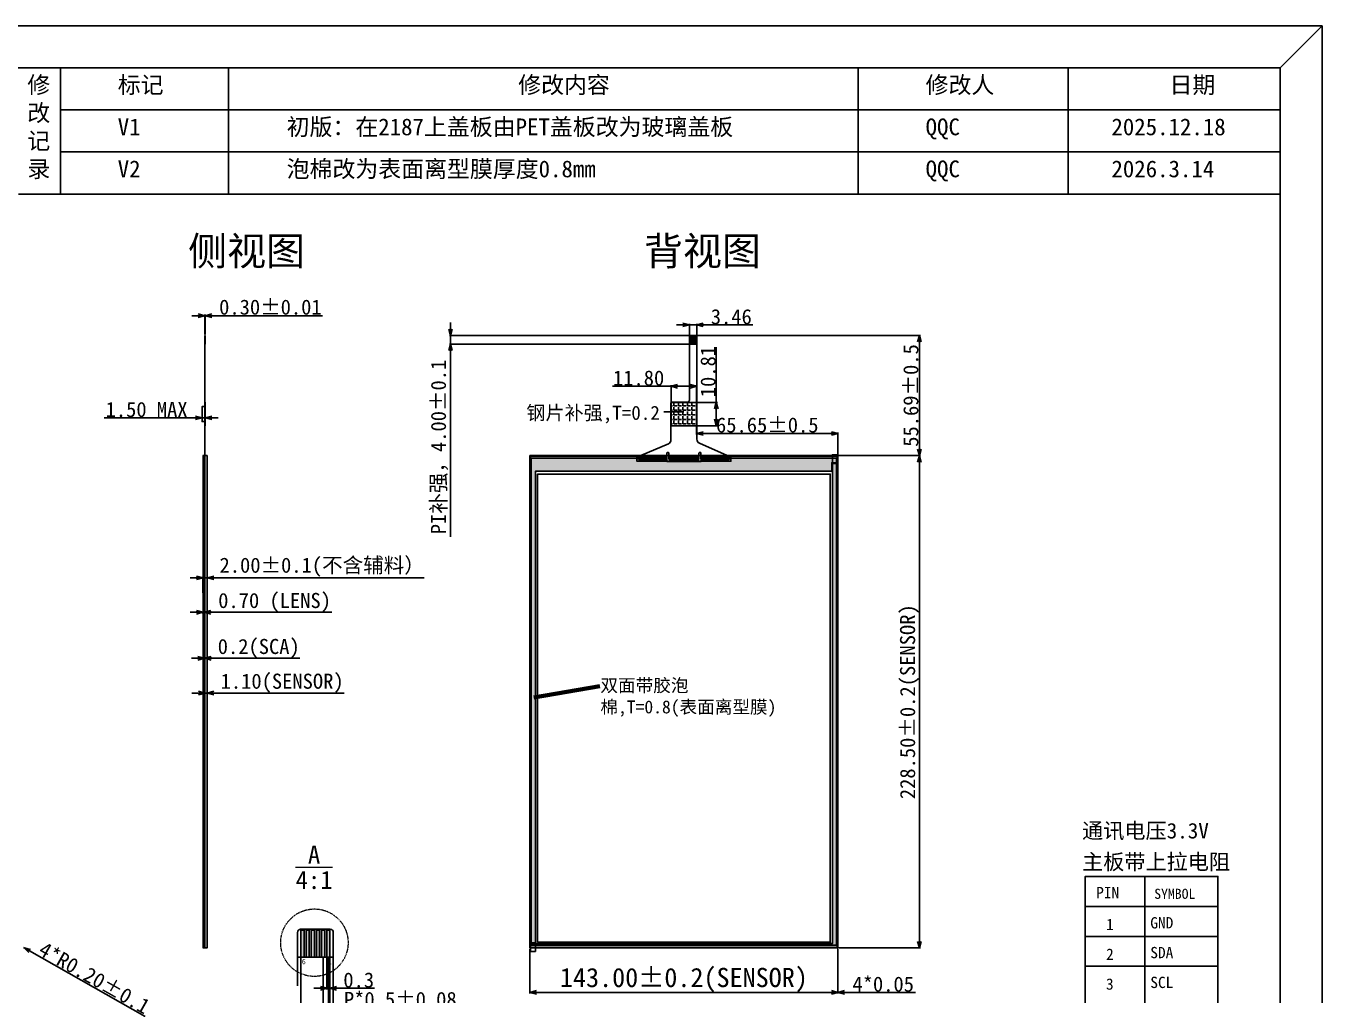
# Model space of a CAD drawing. Header units: millimetres. Extents: x 8997 to 11970, y 808 to 1592.
# Drawn here: x 10277 to 10879, y 1041 to 1491 of the extents above; entities that cross this region are included whole.
import ezdxf

# ---------------------------------------------------------------- set-up
doc = ezdxf.new("R2010")
doc.units = ezdxf.units.MM
doc.linetypes.add('CENTER', pattern=[0.6, 0.375, -0.075, 0.075, -0.075])
for name, color, linetype in [('D', 4, 'Continuous'), ('dim', 4, 'Continuous'), ('FPC', 40, 'Continuous'), ('lens', 6, 'Continuous'), ('OCA', 4, 'Continuous'), ('盖板', 6, 'Continuous'), ('背胶', 2, 'Continuous')]:
    doc.layers.add(name, color=color, linetype=linetype)
doc.layers.add('SENSOR', color=9, linetype='Continuous', plot=False)
doc.layers.add('中心线', color=1, linetype='CENTER', lineweight=9)
doc.layers.add('标注线', color=5, linetype='Continuous', lineweight=9)
doc.styles.get("Standard").update_dxf_attribs({"font": 'simhei.ttf'})
doc.styles.add('TyCAD1', font='')
doc.styles.get('TyCAD1').set_extended_font_data('SimSun')
doc.dimstyles.get("Standard").update_dxf_attribs({"dimtxt": 3, "dimasz": 3, "dimexe": 2.5, "dimexo": 0, "dimtad": 1, "dimdsep": 46, "dimtxsty": 'Standard', "dimblk": '_FILLED', "dimblk1": '_FILLED', "dimblk2": '_FILLED', "dimcen": 0.09, "dimadec": 0, "dimazin": 0, "dimtp": 0.01, "dimtm": 0.01, "dimtfac": 1, "dimtofl": 0, "dimtmove": 0, "dimatfit": 3, "dimldrblk": '_FILLED', "dimfxl": 0, "dimtolj": 1, "dimarcsym": 0})
doc.dimstyles.new('STANDARD$0', dxfattribs={"dimtxt": 5.5, "dimasz": 3, "dimexe": 0.5, "dimexo": 0.5, "dimgap": 0.25, "dimtad": 1, "dimzin": 1, "dimdsep": 46, "dimlunit": 6, "dimtxsty": 'Standard', "dimblk": 'OPEN30', "dimcen": 0.5, "dimadec": 0, "dimazin": 0, "dimtm": 0.3, "dimtfac": 1, "dimtmove": 0, "dimatfit": 3, "dimfxl": 0, "dimtolj": 1, "dimtzin": 0, "dimarcsym": 0})

# ---------------------------------------------------------------- blocks, each defined once
blk = doc.blocks.new('_Open30')
at = {"color": 0, "linetype": 'ByBlock', "lineweight": -2}
for p, q in [((-1, 0.27), (0, 0)), ((0, 0), (-1, -0.27)), ((0, 0), (-1, 0))]:
    blk.add_line(p, q, dxfattribs=at)
blk = doc.blocks.new('*D3')
at = {"layer": 'D', "color": 0, "lineweight": -2}
for p, q in [((10417.83, 1058.39), (10417.83, 1026.75)), ((10420.13, 1058.39), (10420.13, 1026.75)), ((10414.83, 1027.25), (10411.83, 1027.25)), ((10417.83, 1027.25), (10420.13, 1027.25)), ((10423.13, 1027.25), (10486.48, 1027.25))]:
    blk.add_line(p, q, dxfattribs=at)
at = {"layer": 'Defpoints', "color": 0, "lineweight": -2, "ltscale": 8.780934}
for p in [(10417.83, 1058.89), (10420.13, 1058.89), (10420.13, 1027.25)]:
    blk.add_point(p, dxfattribs=at)
at = {"layer": 'D', "color": 0, "lineweight": -2, "ltscale": 8.780934, "xscale": 3, "yscale": 3, "zscale": 3}
blk.add_blockref('_Open30', (10417.83, 1027.25), dxfattribs=at)
at = {"layer": 'D', "color": 0, "lineweight": -2, "ltscale": 8.780934, "xscale": 3, "yscale": 3, "zscale": 3, "rotation": 180}
blk.add_blockref('_Open30', (10420.13, 1027.25), dxfattribs=at)
at = {"layer": 'D', "color": 0, "ltscale": 8.780934, "insert": (10456.31, 1031.18), "char_height": 7, "attachment_point": 5}
blk.add_mtext('\\A1;W*0.48%%P0.08', dxfattribs=at)
blk = doc.blocks.new('*D4')
at = {"layer": 'D', "color": 0, "lineweight": -2}
for p, q in [((10415.43, 1058.39), (10415.43, 1034.81)), ((10417.83, 1058.39), (10417.83, 1034.81)), ((10412.43, 1035.31), (10409.43, 1035.31)), ((10417.83, 1035.31), (10415.43, 1035.31)), ((10420.83, 1035.31), (10478.67, 1035.31))]:
    blk.add_line(p, q, dxfattribs=at)
at = {"layer": 'Defpoints', "color": 0, "lineweight": -2, "ltscale": 8.780934}
for p in [(10415.43, 1058.89), (10417.83, 1058.89), (10415.43, 1035.31)]:
    blk.add_point(p, dxfattribs=at)
at = {"layer": 'D', "color": 0, "lineweight": -2, "ltscale": 8.780934, "xscale": 3, "yscale": 3, "zscale": 3}
blk.add_blockref('_Open30', (10415.43, 1035.31), dxfattribs=at)
at = {"layer": 'D', "color": 0, "lineweight": -2, "ltscale": 8.780934, "xscale": 3, "yscale": 3, "zscale": 3, "rotation": 180}
blk.add_blockref('_Open30', (10417.83, 1035.31), dxfattribs=at)
at = {"layer": 'D', "color": 0, "ltscale": 8.780934, "insert": (10451.25, 1039.23), "char_height": 7, "attachment_point": 5}
blk.add_mtext('\\A1;P*0.5%%P0.08', dxfattribs=at)
blk = doc.blocks.new('*D5')
at = {"layer": 'D', "color": 0, "lineweight": -2}
for p, q in [((10405.11, 1058.39), (10405.11, 1018.86)), ((10418.55, 1058.39), (10418.55, 1018.86)), ((10408.11, 1019.36), (10415.55, 1019.36)), ((10418.55, 1019.36), (10459.96, 1019.36))]:
    blk.add_line(p, q, dxfattribs=at)
at = {"layer": 'Defpoints', "color": 0, "lineweight": -2, "ltscale": 8.780934}
for p in [(10405.11, 1058.89), (10418.55, 1058.89), (10418.55, 1019.36)]:
    blk.add_point(p, dxfattribs=at)
at = {"layer": 'D', "color": 0, "lineweight": -2, "ltscale": 8.780934, "xscale": 3, "yscale": 3, "zscale": 3, "rotation": 180}
blk.add_blockref('_Open30', (10405.11, 1019.36), dxfattribs=at)
at = {"layer": 'D', "color": 0, "lineweight": -2, "ltscale": 8.780934, "xscale": 3, "yscale": 3, "zscale": 3}
blk.add_blockref('_Open30', (10418.55, 1019.36), dxfattribs=at)
at = {"layer": 'D', "color": 0, "ltscale": 8.780934, "insert": (10440.75, 1023.29), "char_height": 7, "attachment_point": 5}
blk.add_mtext('\\A1;2.8%%P0.1', dxfattribs=at)
blk = doc.blocks.new('*D6')
at = {"layer": 'D', "color": 0, "lineweight": -2}
for p, q in [((10417.11, 1058.39), (10417.11, 1043.95)), ((10418.55, 1058.39), (10418.55, 1043.95)), ((10414.11, 1044.45), (10411.11, 1044.45)), ((10417.11, 1044.45), (10418.55, 1044.45)), ((10421.55, 1044.45), (10439.32, 1044.45))]:
    blk.add_line(p, q, dxfattribs=at)
at = {"layer": 'Defpoints', "color": 0, "lineweight": -2, "ltscale": 8.780934}
for p in [(10417.11, 1058.89), (10418.55, 1058.89), (10418.55, 1044.45)]:
    blk.add_point(p, dxfattribs=at)
at = {"layer": 'D', "color": 0, "lineweight": -2, "ltscale": 8.780934, "xscale": 3, "yscale": 3, "zscale": 3}
blk.add_blockref('_Open30', (10417.11, 1044.45), dxfattribs=at)
at = {"layer": 'D', "color": 0, "lineweight": -2, "ltscale": 8.780934, "xscale": 3, "yscale": 3, "zscale": 3, "rotation": 180}
blk.add_blockref('_Open30', (10418.55, 1044.45), dxfattribs=at)
at = {"layer": 'D', "color": 0, "ltscale": 8.780934, "insert": (10431.93, 1048.24), "char_height": 7, "attachment_point": 5}
blk.add_mtext('\\A1;0.3', dxfattribs=at)
blk = doc.blocks.new('*D11')
at = {"layer": 'D', "color": 0, "lineweight": -2}
for p, q in [((10511.48, 1062.73), (10511.48, 1042.04)), ((10654.48, 1062.73), (10654.48, 1042.04)), ((10514.48, 1042.54), (10651.48, 1042.54))]:
    blk.add_line(p, q, dxfattribs=at)
at = {"layer": 'Defpoints', "color": 0, "lineweight": -2, "ltscale": 8.780934}
for p in [(10511.48, 1063.23), (10654.48, 1063.23), (10654.48, 1042.54)]:
    blk.add_point(p, dxfattribs=at)
at = {"layer": 'D', "color": 0, "lineweight": -2, "ltscale": 8.780934, "xscale": 3, "yscale": 3, "zscale": 3, "rotation": 180}
blk.add_blockref('_Open30', (10511.48, 1042.54), dxfattribs=at)
at = {"layer": 'D', "color": 0, "lineweight": -2, "ltscale": 8.780934, "xscale": 3, "yscale": 3, "zscale": 3}
blk.add_blockref('_Open30', (10654.48, 1042.54), dxfattribs=at)
at = {"layer": 'D', "color": 0, "ltscale": 8.780934, "insert": (10582.98, 1048.27), "char_height": 7, "attachment_point": 5}
blk.add_mtext('\\A1;\\H1.272727x;143.00%%P0.2(SENSOR)', dxfattribs=at)
blk = doc.blocks.new('*D12')
at = {"layer": 'D', "color": 0, "lineweight": -2}
for p, q in [((10654.98, 1291.73), (10692.86, 1291.73)), ((10692.36, 1066.23), (10692.36, 1288.73)), ((10654.98, 1063.23), (10692.86, 1063.23))]:
    blk.add_line(p, q, dxfattribs=at)
at = {"layer": 'Defpoints', "color": 0, "lineweight": -2, "ltscale": 8.780934}
for p in [(10654.48, 1291.73), (10692.36, 1291.73), (10654.48, 1063.23)]:
    blk.add_point(p, dxfattribs=at)
at = {"layer": 'D', "color": 0, "lineweight": -2, "ltscale": 8.780934, "xscale": 3, "yscale": 3, "zscale": 3}
for p, rotation in [((10692.36, 1291.73), 90), ((10692.36, 1063.23), 270)]:
    blk.add_blockref('_Open30', p, dxfattribs=dict(at, rotation=rotation))
at = {"layer": 'D', "color": 0, "ltscale": 8.780934, "insert": (10687.8, 1177.48), "char_height": 7, "attachment_point": 5, "rotation": 90}
blk.add_mtext('\\A1;228.50%%P0.2(SENSOR)', dxfattribs=at)
blk = doc.blocks.new('*D13')
at = {"layer": 'D', "color": 0, "lineweight": -2}
for p, q in [((10654.48, 1062.73), (10654.48, 1042.04)), ((10654.53, 1062.68), (10654.53, 1042.04)), ((10651.48, 1042.54), (10648.48, 1042.54)), ((10654.48, 1042.54), (10654.53, 1042.54)), ((10657.53, 1042.54), (10690.57, 1042.54))]:
    blk.add_line(p, q, dxfattribs=at)
at = {"layer": 'Defpoints', "color": 0, "lineweight": -2, "ltscale": 8.780934}
for p in [(10654.48, 1063.23), (10654.53, 1063.18), (10654.53, 1042.54)]:
    blk.add_point(p, dxfattribs=at)
at = {"layer": 'D', "color": 0, "lineweight": -2, "ltscale": 8.780934, "xscale": 3, "yscale": 3, "zscale": 3}
blk.add_blockref('_Open30', (10654.48, 1042.54), dxfattribs=at)
at = {"layer": 'D', "color": 0, "lineweight": -2, "ltscale": 8.780934, "xscale": 3, "yscale": 3, "zscale": 3, "rotation": 180}
blk.add_blockref('_Open30', (10654.53, 1042.54), dxfattribs=at)
at = {"layer": 'D', "color": 0, "ltscale": 8.780934, "insert": (10675.55, 1046.33), "char_height": 7, "attachment_point": 5}
blk.add_mtext('\\A1;4*0.05', dxfattribs=at)
blk = doc.blocks.new('*D14')
at = {"layer": 'D', "color": 0, "lineweight": -2}
for p, q in [((10356.58, 1218.97), (10353.58, 1218.97)), ((10359.58, 1219.11), (10359.58, 1218.47)), ((10359.58, 1218.97), (10360.28, 1218.97)), ((10360.28, 1219.2), (10360.28, 1218.47)), ((10363.28, 1218.97), (10419.44, 1218.97))]:
    blk.add_line(p, q, dxfattribs=at)
at = {"layer": 'Defpoints', "color": 0, "lineweight": -2, "ltscale": 8.780934}
for p in [(10359.58, 1219.61), (10360.28, 1219.7), (10360.28, 1218.97)]:
    blk.add_point(p, dxfattribs=at)
at = {"layer": 'D', "color": 0, "lineweight": -2, "ltscale": 8.780934, "xscale": 3, "yscale": 3, "zscale": 3}
blk.add_blockref('_Open30', (10359.58, 1218.97), dxfattribs=at)
at = {"layer": 'D', "color": 0, "lineweight": -2, "ltscale": 8.780934, "xscale": 3, "yscale": 3, "zscale": 3, "rotation": 180}
blk.add_blockref('_Open30', (10360.28, 1218.97), dxfattribs=at)
at = {"layer": 'D', "color": 0, "ltscale": 8.780934, "insert": (10392.86, 1223.53), "char_height": 7, "attachment_point": 5}
blk.add_mtext('\\A1;0.70 (LENS)', dxfattribs=at)
blk = doc.blocks.new('*D15')
at = {"layer": 'D', "color": 0, "lineweight": -2}
for p, q in [((10360.28, 1198.12), (10360.28, 1198.12)), ((10357.28, 1197.62), (10354.28, 1197.62)), ((10360.28, 1197.62), (10360.47, 1197.62)), ((10360.47, 1197.14), (10360.47, 1197.12)), ((10363.47, 1197.62), (10404.53, 1197.62))]:
    blk.add_line(p, q, dxfattribs=at)
at = {"layer": 'Defpoints', "color": 0, "lineweight": -2, "ltscale": 8.780934}
for p in [(10360.28, 1197.62), (10360.47, 1197.64), (10360.47, 1197.62)]:
    blk.add_point(p, dxfattribs=at)
at = {"layer": 'D', "color": 0, "lineweight": -2, "ltscale": 8.780934, "xscale": 3, "yscale": 3, "zscale": 3}
blk.add_blockref('_Open30', (10360.28, 1197.62), dxfattribs=at)
at = {"layer": 'D', "color": 0, "lineweight": -2, "ltscale": 8.780934, "xscale": 3, "yscale": 3, "zscale": 3, "rotation": 180}
blk.add_blockref('_Open30', (10360.47, 1197.62), dxfattribs=at)
at = {"layer": 'D', "color": 0, "ltscale": 8.780934, "insert": (10385.5, 1202.18), "char_height": 7, "attachment_point": 5}
blk.add_mtext('\\A1;0.2(SCA)', dxfattribs=at)
blk = doc.blocks.new('*D16')
at = {"layer": 'D', "color": 0, "lineweight": -2}
for p, q in [((10357.47, 1181.5), (10354.47, 1181.5)), ((10360.47, 1181.5), (10361.57, 1181.5)), ((10360.47, 1181.04), (10360.47, 1181)), ((10361.57, 1181.04), (10361.57, 1181)), ((10364.57, 1181.5), (10425.17, 1181.5))]:
    blk.add_line(p, q, dxfattribs=at)
at = {"layer": 'Defpoints', "color": 0, "lineweight": -2, "ltscale": 8.780934}
for p in [(10360.47, 1181.54), (10361.57, 1181.54), (10361.57, 1181.5)]:
    blk.add_point(p, dxfattribs=at)
at = {"layer": 'D', "color": 0, "lineweight": -2, "ltscale": 8.780934, "xscale": 3, "yscale": 3, "zscale": 3}
blk.add_blockref('_Open30', (10360.47, 1181.5), dxfattribs=at)
at = {"layer": 'D', "color": 0, "lineweight": -2, "ltscale": 8.780934, "xscale": 3, "yscale": 3, "zscale": 3, "rotation": 180}
blk.add_blockref('_Open30', (10361.57, 1181.5), dxfattribs=at)
at = {"layer": 'D', "color": 0, "ltscale": 8.780934, "insert": (10396.37, 1186.06), "char_height": 7, "attachment_point": 5}
blk.add_mtext('\\A1;1.10(SENSOR)', dxfattribs=at)
blk = doc.blocks.new('*D17')
at = {"layer": 'D', "color": 0, "lineweight": -2}
for p, q in [((10356.58, 1235.01), (10353.58, 1235.01)), ((10359.58, 1228.09), (10359.58, 1235.51)), ((10359.58, 1235.01), (10361.57, 1235.01)), ((10361.57, 1235.45), (10361.57, 1235.51)), ((10364.57, 1235.01), (10462.38, 1235.01))]:
    blk.add_line(p, q, dxfattribs=at)
at = {"layer": 'Defpoints', "color": 0, "lineweight": -2, "ltscale": 8.780934}
for p in [(10361.57, 1235.01), (10361.57, 1234.95), (10359.58, 1227.59)]:
    blk.add_point(p, dxfattribs=at)
at = {"layer": 'D', "color": 0, "lineweight": -2, "ltscale": 8.780934, "xscale": 3, "yscale": 3, "zscale": 3}
blk.add_blockref('_Open30', (10359.58, 1235.01), dxfattribs=at)
at = {"layer": 'D', "color": 0, "lineweight": -2, "ltscale": 8.780934, "xscale": 3, "yscale": 3, "zscale": 3, "rotation": 180}
blk.add_blockref('_Open30', (10361.57, 1235.01), dxfattribs=at)
at = {"layer": 'D', "color": 0, "ltscale": 8.780934, "insert": (10414.97, 1239.92), "char_height": 7, "attachment_point": 5}
blk.add_mtext('\\A1;2.00%%P0.1(不含辅料）', dxfattribs=at)
blk = doc.blocks.new('_FILLED')
at = {"color": 0, "linetype": 'ByBlock'}
blk.add_solid([(0, 0), (-1, 0.17), (-1, -0.17)], dxfattribs=at)
blk = doc.blocks.new('*D18')
at = {"layer": 'D', "color": 0, "lineweight": -2}
for p, q in [((10474.57, 1350.47), (10474.57, 1353.47)), ((10588.18, 1347.47), (10474.07, 1347.47)), ((10588.18, 1343.47), (10474.07, 1343.47)), ((10474.57, 1347.47), (10474.57, 1343.47)), ((10474.57, 1340.47), (10474.57, 1253.95))]:
    blk.add_line(p, q, dxfattribs=at)
at = {"layer": 'Defpoints', "color": 0, "lineweight": -2, "ltscale": 8.780934}
for p in [(10474.57, 1343.47), (10588.68, 1347.47), (10588.68, 1343.47)]:
    blk.add_point(p, dxfattribs=at)
at = {"layer": 'D', "color": 0, "lineweight": -2, "ltscale": 8.780934, "xscale": 3, "yscale": 3, "zscale": 3}
for p, rotation in [((10474.57, 1347.47), 270), ((10474.57, 1343.47), 90)]:
    blk.add_blockref('_Open30', p, dxfattribs=dict(at, rotation=rotation))
at = {"layer": 'D', "color": 0, "ltscale": 8.780934, "insert": (10469.47, 1295.71), "char_height": 7, "attachment_point": 5, "rotation": 90}
blk.add_mtext('\\A1;PI补强，4.00%%P0.1', dxfattribs=at)
blk = doc.blocks.new('*D19')
at = {"layer": 'D', "color": 0, "lineweight": -2}
for p, q in [((10589.18, 1347.47), (10692.86, 1347.47)), ((10692.36, 1344.47), (10692.36, 1294.78)), ((10608.29, 1291.78), (10692.86, 1291.78))]:
    blk.add_line(p, q, dxfattribs=at)
at = {"layer": 'Defpoints', "color": 0, "lineweight": -2, "ltscale": 8.780934}
for p in [(10588.68, 1347.47), (10607.79, 1291.78), (10692.36, 1291.78)]:
    blk.add_point(p, dxfattribs=at)
at = {"layer": 'D', "color": 0, "lineweight": -2, "ltscale": 8.780934, "xscale": 3, "yscale": 3, "zscale": 3}
for p, rotation in [((10692.36, 1347.47), 90), ((10692.36, 1291.78), 270)]:
    blk.add_blockref('_Open30', p, dxfattribs=dict(at, rotation=rotation))
at = {"layer": 'D', "color": 0, "ltscale": 8.780934, "insert": (10688.43, 1319.63), "char_height": 7, "attachment_point": 5, "rotation": 90}
blk.add_mtext('\\A1;55.69%%P0.5', dxfattribs=at)
blk = doc.blocks.new('*D20')
at = {"layer": 'D', "color": 0, "lineweight": -2}
for p, q in [((10588.88, 1310.47), (10588.88, 1301.46)), ((10591.88, 1301.96), (10651.53, 1301.96)), ((10654.53, 1290.64), (10654.53, 1302.46))]:
    blk.add_line(p, q, dxfattribs=at)
at = {"layer": 'Defpoints', "color": 0, "lineweight": -2, "ltscale": 8.780934}
for p in [(10588.88, 1310.97), (10654.53, 1301.96), (10654.53, 1290.14)]:
    blk.add_point(p, dxfattribs=at)
at = {"layer": 'D', "color": 0, "lineweight": -2, "ltscale": 8.780934, "xscale": 3, "yscale": 3, "zscale": 3, "rotation": 180}
blk.add_blockref('_Open30', (10588.88, 1301.96), dxfattribs=at)
at = {"layer": 'D', "color": 0, "lineweight": -2, "ltscale": 8.780934, "xscale": 3, "yscale": 3, "zscale": 3}
blk.add_blockref('_Open30', (10654.53, 1301.96), dxfattribs=at)
at = {"layer": 'D', "color": 0, "ltscale": 8.780934, "insert": (10621.71, 1305.88), "char_height": 7, "attachment_point": 5}
blk.add_mtext('\\A1;65.65\\fSimHei|b0|i0|c134|p49;±0.5', dxfattribs=at)
blk = doc.blocks.new('*D21')
at = {"layer": 'D', "color": 0, "lineweight": -2}
for p, q in [((10598.03, 1316.37), (10598.03, 1342.09)), ((10587.65, 1316.37), (10598.53, 1316.37)), ((10598.03, 1313.37), (10598.03, 1308.56)), ((10587.65, 1305.56), (10598.53, 1305.56))]:
    blk.add_line(p, q, dxfattribs=at)
at = {"layer": 'Defpoints', "color": 0, "lineweight": -2, "ltscale": 8.780934}
for p in [(10587.15, 1316.37), (10587.15, 1305.56), (10598.03, 1305.56)]:
    blk.add_point(p, dxfattribs=at)
at = {"layer": 'D', "color": 0, "lineweight": -2, "ltscale": 8.780934, "xscale": 3, "yscale": 3, "zscale": 3}
for p, rotation in [((10598.03, 1316.37), 90), ((10598.03, 1305.56), 270)]:
    blk.add_blockref('_Open30', p, dxfattribs=dict(at, rotation=rotation))
at = {"layer": 'D', "color": 0, "ltscale": 8.780934, "insert": (10594.24, 1330.73), "char_height": 7, "attachment_point": 5, "rotation": 90}
blk.add_mtext('\\A1;10.81', dxfattribs=at)
blk = doc.blocks.new('*D22')
at = {"layer": 'D', "color": 0, "lineweight": -2}
for p, q in [((10577.08, 1323.89), (10549.79, 1323.89)), ((10577.08, 1313.25), (10577.08, 1324.39)), ((10580.08, 1323.89), (10585.88, 1323.89)), ((10588.88, 1313.25), (10588.88, 1324.39))]:
    blk.add_line(p, q, dxfattribs=at)
at = {"layer": 'Defpoints', "color": 0, "lineweight": -2, "ltscale": 8.780934}
for p in [(10588.88, 1323.89), (10577.08, 1312.75), (10588.88, 1312.75)]:
    blk.add_point(p, dxfattribs=at)
at = {"layer": 'D', "color": 0, "lineweight": -2, "ltscale": 8.780934, "xscale": 3, "yscale": 3, "zscale": 3, "rotation": 180}
blk.add_blockref('_Open30', (10577.08, 1323.89), dxfattribs=at)
at = {"layer": 'D', "color": 0, "lineweight": -2, "ltscale": 8.780934, "xscale": 3, "yscale": 3, "zscale": 3}
blk.add_blockref('_Open30', (10588.88, 1323.89), dxfattribs=at)
at = {"layer": 'D', "color": 0, "ltscale": 8.780934, "insert": (10561.94, 1327.68), "char_height": 7, "attachment_point": 5}
blk.add_mtext('\\A1;11.80', dxfattribs=at)
blk = doc.blocks.new('*D23')
at = {"layer": 'D', "color": 0, "lineweight": -2}
for p, q in [((10582.52, 1352.4), (10579.52, 1352.4)), ((10585.52, 1347.67), (10585.52, 1352.9)), ((10585.52, 1352.4), (10588.98, 1352.4)), ((10588.98, 1347.67), (10588.98, 1352.9)), ((10591.98, 1352.4), (10614.99, 1352.4))]:
    blk.add_line(p, q, dxfattribs=at)
at = {"layer": 'Defpoints', "color": 0, "lineweight": -2, "ltscale": 8.780934}
for p in [(10588.98, 1352.4), (10585.52, 1347.17), (10588.98, 1347.17)]:
    blk.add_point(p, dxfattribs=at)
at = {"layer": 'D', "color": 0, "lineweight": -2, "ltscale": 8.780934, "xscale": 3, "yscale": 3, "zscale": 3}
blk.add_blockref('_Open30', (10585.52, 1352.4), dxfattribs=at)
at = {"layer": 'D', "color": 0, "lineweight": -2, "ltscale": 8.780934, "xscale": 3, "yscale": 3, "zscale": 3, "rotation": 180}
blk.add_blockref('_Open30', (10588.98, 1352.4), dxfattribs=at)
at = {"layer": 'D', "color": 0, "ltscale": 8.780934, "insert": (10604.99, 1356.15), "char_height": 7, "attachment_point": 5}
blk.add_mtext('\\A1;3.46', dxfattribs=at)
blk = doc.blocks.new('*D24')
at = {"layer": 'D', "color": 0, "lineweight": -2}
for p, q in [((10357.39, 1356.67), (10354.39, 1356.67)), ((10360.39, 1347.97), (10360.39, 1357.17)), ((10360.39, 1356.67), (10360.69, 1356.67)), ((10360.69, 1347.97), (10360.69, 1357.17)), ((10363.69, 1356.67), (10415.16, 1356.67))]:
    blk.add_line(p, q, dxfattribs=at)
at = {"layer": 'Defpoints', "color": 0, "lineweight": -2, "ltscale": 8.780934}
for p in [(10360.69, 1356.67), (10360.39, 1347.47), (10360.69, 1347.47)]:
    blk.add_point(p, dxfattribs=at)
at = {"layer": 'D', "color": 0, "lineweight": -2, "ltscale": 8.780934, "xscale": 3, "yscale": 3, "zscale": 3}
blk.add_blockref('_Open30', (10360.39, 1356.67), dxfattribs=at)
at = {"layer": 'D', "color": 0, "lineweight": -2, "ltscale": 8.780934, "xscale": 3, "yscale": 3, "zscale": 3, "rotation": 180}
blk.add_blockref('_Open30', (10360.69, 1356.67), dxfattribs=at)
at = {"layer": 'D', "color": 0, "ltscale": 8.780934, "insert": (10390.92, 1360.6), "char_height": 7, "attachment_point": 5}
blk.add_mtext('\\A1;0.30%%P0.01', dxfattribs=at)
blk = doc.blocks.new('*D25')
at = {"layer": 'D', "color": 0, "lineweight": -2}
for p, q in [((10356.19, 1309.29), (10313.63, 1309.29)), ((10359.19, 1309.64), (10359.19, 1308.79)), ((10360.69, 1309.29), (10359.19, 1309.29)), ((10360.69, 1309.64), (10360.69, 1308.79)), ((10363.69, 1309.29), (10366.69, 1309.29))]:
    blk.add_line(p, q, dxfattribs=at)
at = {"layer": 'Defpoints', "color": 0, "lineweight": -2, "ltscale": 8.780934}
for p in [(10359.19, 1310.14), (10359.19, 1309.29), (10360.69, 1310.14)]:
    blk.add_point(p, dxfattribs=at)
at = {"layer": 'D', "color": 0, "lineweight": -2, "ltscale": 8.780934, "xscale": 3, "yscale": 3, "zscale": 3}
blk.add_blockref('_Open30', (10359.19, 1309.29), dxfattribs=at)
at = {"layer": 'D', "color": 0, "lineweight": -2, "ltscale": 8.780934, "xscale": 3, "yscale": 3, "zscale": 3, "rotation": 180}
blk.add_blockref('_Open30', (10360.69, 1309.29), dxfattribs=at)
at = {"layer": 'D', "color": 0, "ltscale": 8.780934, "insert": (10333.41, 1313.08), "char_height": 7, "attachment_point": 5}
blk.add_mtext('\\A1;1.50 MAX', dxfattribs=at)
blk = doc.blocks.new('*D27')
at = {"layer": 'D', "color": 0, "lineweight": -2}
for p, q in [((10276.29, 1063.38), (10276.47, 1063.28)), ((10332.8, 1031.37), (10279.08, 1061.8))]:
    blk.add_line(p, q, dxfattribs=at)
at = {"layer": 'Defpoints', "color": 0, "lineweight": -2, "ltscale": 8.780934}
for p in [(10276.29, 1063.38), (10276.47, 1063.28)]:
    blk.add_point(p, dxfattribs=at)
at = {"layer": 'D', "color": 0, "lineweight": -2, "ltscale": 8.780934, "xscale": 3, "yscale": 3, "zscale": 3, "rotation": 150.4675043571605}
blk.add_blockref('_Open30', (10276.47, 1063.28), dxfattribs=at)
at = {"layer": 'D', "color": 0, "ltscale": 8.780934, "insert": (10309.18, 1049.27), "char_height": 7, "attachment_point": 5, "rotation": 330.4675}
blk.add_mtext('\\A1;4*R0.20\\fSimHei|b0|i0|c134|p49;±0.1', dxfattribs=at)

msp = doc.modelspace()

# ---------------------------------------------------------------- hatches: boundary and pattern name
at = {"layer": 'FPC'}
h = msp.add_hatch(dxfattribs=at)
h.set_pattern_fill('ANSI31', color=256, scale=0.1, style=0)
h.set_pattern_definition([(45, (2378.61754, -541.77984), (-0.224506403, 0.224506403), [])])
h.paths.add_polyline_path([(10588.983, 1347.17, 0.4142136), (10588.683, 1347.47), (10585.823, 1347.47, 0.4142136), (10585.523, 1347.17), (10585.523, 1343.47), (10588.983, 1343.47)])
h = msp.add_hatch(dxfattribs=at)
h.set_pattern_fill('ANGLE', color=256, scale=0.3, style=0)
h.set_pattern_definition([(0, (2378.6175, -541.7798), (0, 2.0955), [1.524, -0.5715]), (90, (2378.6175, -541.7798), (-2.0955, 1e-16), [1.524, -0.5715])])
h.paths.add_polyline_path([(10577.083, 1316.37), (10577.083, 1305.564), (10588.883, 1305.564), (10588.883, 1316.37)])
at = {"layer": '标注线'}
h = msp.add_hatch(color=0, dxfattribs=at)
h.dxf.hatch_style = 1
h.paths.add_polyline_path([(10406.546, 1058.889), (10405.106, 1058.889), (10405.106, 1071.369), (10406.546, 1071.369)])
h.paths.add_polyline_path([(10408.946, 1058.889), (10407.506, 1058.889), (10407.506, 1071.369), (10408.946, 1071.369)])
h.paths.add_polyline_path([(10411.346, 1058.889), (10409.906, 1058.889), (10409.906, 1071.369), (10411.346, 1071.369)])
h.paths.add_polyline_path([(10413.746, 1058.889), (10412.306, 1058.889), (10412.306, 1071.369), (10413.746, 1071.369)])
h.paths.add_polyline_path([(10416.146, 1058.889), (10414.706, 1058.889), (10414.706, 1071.369), (10416.146, 1071.369)])
h.paths.add_polyline_path([(10418.546, 1058.889), (10417.106, 1058.889), (10417.106, 1071.369), (10418.546, 1071.369)])
at = {"layer": '背胶'}
h = msp.add_hatch(dxfattribs=at)
h.set_pattern_fill('ANGLE', color=256, scale=0.5)
h.set_pattern_definition([(0, (2379.149, 0), (0, 3.4925), [2.54, -0.9525]), (90, (2379.149, 0), (-3.4925, 2e-16), [2.54, -0.9525])])
h.paths.add_polyline_path([(10654.183, 1288.394), (10654.183, 1291.432), (10604.844, 1291.432), (10604.844, 1289.132), (10561.122, 1289.132), (10561.122, 1291.432), (10511.783, 1291.432), (10511.783, 1065.532), (10513.983, 1065.532), (10513.983, 1284.472), (10651.683, 1284.472), (10651.683, 1288.394)])
h.paths.add_polyline_path([(10654.183, 1288.094), (10654.183, 1063.432), (10511.783, 1063.432), (10511.783, 1065.232), (10651.983, 1065.232), (10651.983, 1288.094)])

# ---------------------------------------------------------------- linework, layer by layer
at = {"color": 7, "linetype": 'Continuous'}
msp.add_lwpolyline([(10511.483, 1291.732), (10654.483, 1291.732), (10654.483, 1063.232), (10511.483, 1063.232)], close=True, dxfattribs=at)
at = {"color": 7}
msp.add_lwpolyline([(10831.058, 1000.254, -0.4142136), (10830.824, 1000.02), (10769.388, 1000.02), (10769.388, 1096.357), (10831.058, 1096.357)], format="xyb", close=True, dxfattribs=at)
for points in [[(10797.059, 1096.357), (10797.059, 1000.02)], [(10769.388, 1082.382), (10831.058, 1082.382)], [(10769.388, 1068.547), (10831.058, 1068.547)], [(10769.388, 1054.711), (10831.058, 1054.711)]]:
    msp.add_lwpolyline(points, dxfattribs=at)
for points in [[(10405.106, 1071.369), (10406.546, 1071.369), (10406.546, 1058.889), (10405.106, 1058.889)], [(10407.506, 1071.369), (10408.946, 1071.369), (10408.946, 1058.889), (10407.506, 1058.889)], [(10409.906, 1071.369), (10411.346, 1071.369), (10411.346, 1058.889), (10409.906, 1058.889)], [(10412.306, 1071.369), (10413.746, 1071.369), (10413.746, 1058.889), (10412.306, 1058.889)], [(10414.706, 1071.369), (10416.146, 1071.369), (10416.146, 1058.889), (10414.706, 1058.889)], [(10417.106, 1071.369), (10418.546, 1071.369), (10418.546, 1058.889), (10417.106, 1058.889)]]:
    msp.add_lwpolyline(points, close=True)
msp.add_lwpolyline([(10403.522, 1058.889), (10420.13, 1058.889)])
at = {"layer": 'D'}
msp.add_lwpolyline([(10360.473, 1291.732), (10360.278, 1291.732), (10360.278, 1063.232), (10360.473, 1063.232)], close=True, dxfattribs=at)
at = {"layer": 'dim', "color": 4}
for p, q in [((10859.9, 1471.66), (10879.404, 1491.164)), ((10293.375, 1413.148), (10293.375, 1471.66)), ((10371.391, 1413.148), (10371.391, 1471.66)), ((10663.95, 1413.148), (10663.95, 1471.66)), ((10761.47, 1413.148), (10761.47, 1471.66)), ((10859.9, 1452.156), (10293.375, 1452.156)), ((10859.9, 1432.652), (10293.375, 1432.652)), ((10859.9, 1413.148), (10273.871, 1413.148))]:
    msp.add_line(p, q, dxfattribs=at)
for points in [[(10879.404, 807.873), (9917.856, 807.873), (9917.856, 1491.164), (10879.404, 1491.164)], [(10859.9, 827.377), (9937.359, 827.377), (9937.359, 1471.66), (10859.9, 1471.66)]]:
    msp.add_lwpolyline(points, close=True, dxfattribs=at)
at = {"layer": 'FPC'}
for p, q in [((10360.485, 1347.47), (10360.685, 1347.47)), ((10360.685, 1343.47), (10360.485, 1343.47)), ((10360.685, 1347.47), (10360.685, 1343.47))]:
    msp.add_line(p, q, dxfattribs=at)
for points in [[(10360.385, 1291.732), (10360.385, 1347.47)], [(10360.485, 1291.732), (10360.485, 1347.47)]]:
    msp.add_lwpolyline(points, dxfattribs=at)
msp.add_lwpolyline([(10575.682, 1293.182, -0.4142136), (10575.982, 1292.882), (10575.982, 1290.132, 0.4142136), (10576.282, 1289.832), (10589.684, 1289.832, 0.4142136), (10589.984, 1290.132), (10589.984, 1292.882, -0.4142136), (10590.284, 1293.182), (10590.607, 1293.182, -0.4142136), (10590.907, 1292.882), (10590.907, 1290.132, 0.4142136), (10591.207, 1289.832), (10603.644, 1289.832, 0.4142136), (10604.144, 1290.332), (10604.144, 1291.432, 0.4142136), (10603.844, 1291.732), (10603.25, 1291.732, -0.1049534), (10603.047, 1291.775), (10590.171, 1297.499, -0.2963758), (10588.983, 1299.326), (10588.983, 1347.17, 0.4142136), (10588.683, 1347.47), (10585.823, 1347.47, 0.4142136), (10585.523, 1347.17), (10585.523, 1317.47, -0.4142136), (10584.523, 1316.47), (10577.183, 1316.47, 0.4142136), (10576.983, 1316.27), (10576.983, 1305.464), (10576.983, 1299.013, -0.3015567), (10575.76, 1297.17), (10562.964, 1291.771, -0.1001476), (10562.77, 1291.732), (10562.122, 1291.732, 0.4142136), (10561.822, 1291.432), (10561.822, 1290.332, 0.4142136), (10562.322, 1289.832), (10574.759, 1289.832, 0.4142136), (10575.059, 1290.132), (10575.059, 1292.882, -0.4142136), (10575.359, 1293.182)], format="xyb", close=True, dxfattribs=at)
for points in [[(10585.523, 1343.47), (10588.983, 1343.47), (10588.983, 1347.17, 0.4142136), (10588.683, 1347.47), (10585.823, 1347.47, 0.4142136), (10585.523, 1347.17), (10585.523, 1343.47)], [(10403.522, 1045.579), (10403.522, 1070.409, -0.4142136), (10404.962, 1071.849), (10418.69, 1071.849, -0.4142136), (10420.13, 1070.409), (10420.13, 1045.579)]]:
    msp.add_lwpolyline(points, format="xyb", dxfattribs=at)
for points in [[(10360.385, 1314.47), (10359.185, 1314.47), (10359.185, 1307.471), (10360.385, 1307.471)], [(10588.883, 1316.37), (10577.083, 1316.37), (10577.083, 1305.564), (10588.883, 1305.564)]]:
    msp.add_lwpolyline(points, close=True, dxfattribs=at)
at = {"layer": 'FPC', "color": 0}
msp.add_lwpolyline([(10360.485, 1316.37), (10360.685, 1316.37), (10360.685, 1305.564), (10360.485, 1305.564)], close=True, dxfattribs=at)
at = {"layer": 'FPC', "linetype": 'Continuous'}
for points in [[(10562.622, 1291.532), (10563.022, 1291.532), (10563.022, 1290.032), (10562.622, 1290.032), (10562.622, 1290.662), (10562.122, 1290.662), (10562.122, 1290.962), (10562.622, 1290.962)], [(10563.822, 1290.032), (10563.422, 1290.032), (10563.422, 1291.532), (10563.822, 1291.532)], [(10564.622, 1290.032), (10564.222, 1290.032), (10564.222, 1291.532), (10564.622, 1291.532)], [(10565.422, 1290.032), (10565.022, 1290.032), (10565.022, 1291.532), (10565.422, 1291.532)], [(10566.222, 1290.032), (10565.822, 1290.032), (10565.822, 1291.532), (10566.222, 1291.532)], [(10567.022, 1290.032), (10566.622, 1290.032), (10566.622, 1291.532), (10567.022, 1291.532)], [(10567.822, 1290.032), (10567.422, 1290.032), (10567.422, 1291.532), (10567.822, 1291.532)], [(10568.622, 1290.032), (10568.222, 1290.032), (10568.222, 1291.532), (10568.622, 1291.532)], [(10569.422, 1290.032), (10569.022, 1290.032), (10569.022, 1291.532), (10569.422, 1291.532)], [(10570.222, 1290.032), (10569.822, 1290.032), (10569.822, 1291.532), (10570.222, 1291.532)], [(10571.022, 1290.032), (10570.622, 1290.032), (10570.622, 1291.532), (10571.022, 1291.532)], [(10571.822, 1290.032), (10571.422, 1290.032), (10571.422, 1291.532), (10571.822, 1291.532)], [(10572.622, 1290.032), (10572.222, 1290.032), (10572.222, 1291.532), (10572.622, 1291.532)], [(10573.422, 1290.032), (10573.022, 1290.032), (10573.022, 1291.532), (10573.422, 1291.532)], [(10574.222, 1290.032), (10573.822, 1290.032), (10573.822, 1291.532), (10574.222, 1291.532), (10574.222, 1290.962), (10574.722, 1290.962), (10574.722, 1290.662), (10574.222, 1290.662)], [(10576.282, 1290.932), (10576.282, 1290.632), (10576.782, 1290.632), (10576.782, 1290.032), (10577.182, 1290.032), (10577.182, 1291.532), (10576.782, 1291.532), (10576.782, 1290.932)], [(10577.582, 1290.032), (10577.982, 1290.032), (10577.982, 1291.532), (10577.582, 1291.532)], [(10578.382, 1290.032), (10578.782, 1290.032), (10578.782, 1291.532), (10578.382, 1291.532)], [(10579.182, 1290.032), (10579.582, 1290.032), (10579.582, 1291.532), (10579.182, 1291.532)], [(10579.982, 1290.032), (10580.382, 1290.032), (10580.382, 1291.532), (10579.982, 1291.532)], [(10580.782, 1290.032), (10581.182, 1290.032), (10581.182, 1291.532), (10580.782, 1291.532)], [(10581.582, 1290.032), (10581.982, 1290.032), (10581.982, 1291.532), (10581.582, 1291.532)], [(10582.382, 1290.032), (10582.782, 1290.032), (10582.782, 1291.532), (10582.382, 1291.532)], [(10583.182, 1290.032), (10583.582, 1290.032), (10583.582, 1291.532), (10583.182, 1291.532)], [(10583.982, 1290.032), (10584.382, 1290.032), (10584.382, 1291.532), (10583.982, 1291.532)], [(10584.782, 1290.032), (10585.182, 1290.032), (10585.182, 1291.532), (10584.782, 1291.532)], [(10585.582, 1290.032), (10585.982, 1290.032), (10585.982, 1291.532), (10585.582, 1291.532)], [(10586.382, 1290.032), (10586.782, 1290.032), (10586.782, 1291.532), (10586.382, 1291.532)], [(10587.182, 1290.032), (10587.582, 1290.032), (10587.582, 1291.532), (10587.182, 1291.532)], [(10587.982, 1290.032), (10588.382, 1290.032), (10588.382, 1291.532), (10587.982, 1291.532)], [(10589.182, 1291.532), (10589.182, 1290.932), (10589.682, 1290.932), (10589.682, 1290.632), (10589.182, 1290.632), (10589.182, 1290.032), (10588.782, 1290.032), (10588.782, 1291.532)], [(10591.744, 1290.032), (10592.144, 1290.032), (10592.144, 1291.532), (10591.744, 1291.532), (10591.744, 1290.962), (10591.244, 1290.962), (10591.244, 1290.662), (10591.744, 1290.662)], [(10592.544, 1290.032), (10592.944, 1290.032), (10592.944, 1291.532), (10592.544, 1291.532)], [(10593.344, 1290.032), (10593.744, 1290.032), (10593.744, 1291.532), (10593.344, 1291.532)], [(10594.144, 1290.032), (10594.544, 1290.032), (10594.544, 1291.532), (10594.144, 1291.532)], [(10594.944, 1290.032), (10595.344, 1290.032), (10595.344, 1291.532), (10594.944, 1291.532)], [(10595.744, 1290.032), (10596.144, 1290.032), (10596.144, 1291.532), (10595.744, 1291.532)], [(10596.544, 1290.032), (10596.944, 1290.032), (10596.944, 1291.532), (10596.544, 1291.532)], [(10597.344, 1290.032), (10597.744, 1290.032), (10597.744, 1291.532), (10597.344, 1291.532)], [(10598.144, 1290.032), (10598.544, 1290.032), (10598.544, 1291.532), (10598.144, 1291.532)], [(10598.944, 1290.032), (10599.344, 1290.032), (10599.344, 1291.532), (10598.944, 1291.532)], [(10599.744, 1290.032), (10600.144, 1290.032), (10600.144, 1291.532), (10599.744, 1291.532)], [(10600.544, 1290.032), (10600.944, 1290.032), (10600.944, 1291.532), (10600.544, 1291.532)], [(10601.344, 1290.032), (10601.744, 1290.032), (10601.744, 1291.532), (10601.344, 1291.532)], [(10602.144, 1290.032), (10602.544, 1290.032), (10602.544, 1291.532), (10602.144, 1291.532)], [(10603.344, 1291.532), (10602.944, 1291.532), (10602.944, 1290.032), (10603.344, 1290.032), (10603.344, 1290.662), (10603.844, 1290.662), (10603.844, 1290.962), (10603.344, 1290.962)]]:
    msp.add_lwpolyline(points, close=True, dxfattribs=at)
at = {"layer": 'lens', "linetype": 'Continuous'}
msp.add_lwpolyline([(10511.633, 1291.782), (10654.333, 1291.782, -0.4142136), (10654.533, 1291.582), (10654.533, 1063.382, -0.4142136), (10654.333, 1063.182), (10511.633, 1063.182, -0.4142136), (10511.433, 1063.382), (10511.433, 1291.582, -0.4142136)], format="xyb", close=True, dxfattribs=at)
msp.add_lwpolyline([(10514.983, 1065.802), (10650.983, 1065.802), (10650.983, 1283.142), (10514.983, 1283.142)], close=True, dxfattribs=at)
at = {"layer": 'OCA', "color": 244, "lineweight": -2, "ltscale": 8.780934}
msp.add_lwpolyline([(10574.982, 1290.532), (10574.982, 1289.032), (10590.984, 1289.032), (10590.984, 1290.532), (10653.883, 1290.532), (10653.883, 1064.432), (10512.083, 1064.432), (10512.083, 1290.532)], close=True, dxfattribs=at)
at = {"layer": 'SENSOR'}
msp.add_lwpolyline([(10361.573, 1291.732), (10360.473, 1291.732), (10360.473, 1063.232), (10361.573, 1063.232)], close=True, dxfattribs=at)
at = {"layer": '中心线'}
msp.add_circle((10411.346, 1065.609), 15.658, dxfattribs=at)
at = {"layer": '盖板', "linetype": 'Continuous', "lineweight": 9}
msp.add_lwpolyline([(10360.278, 1291.782), (10359.578, 1291.782), (10359.578, 1063.182), (10360.278, 1063.182)], close=True, dxfattribs=at)
at = {"layer": '背胶'}
msp.add_line((10654.183, 1288.394), (10654.183, 1291.432), dxfattribs=at)
for points in [[(10654.183, 1288.394), (10654.183, 1291.432), (10604.844, 1291.432), (10604.844, 1289.132), (10561.122, 1289.132), (10561.122, 1291.432), (10511.783, 1291.432), (10511.783, 1065.532), (10513.983, 1065.532), (10513.983, 1284.472), (10651.683, 1284.472), (10651.683, 1288.394)], [(10654.183, 1288.094), (10654.183, 1063.432), (10511.783, 1063.432), (10511.783, 1065.232), (10651.983, 1065.232), (10651.983, 1288.094)]]:
    msp.add_lwpolyline(points, close=True, dxfattribs=at)
at = {"layer": '背胶', "color": 1}
for points in [[(10651.983, 1288.094), (10651.983, 1292.094), (10654.183, 1292.094), (10654.183, 1288.094)], [(10511.783, 1065.532), (10511.783, 1061.532), (10513.983, 1061.532), (10513.983, 1065.532)]]:
    msp.add_lwpolyline(points, dxfattribs=at)

# ---------------------------------------------------------------- texts
at = {"color": 1, "style": 'TyCAD1'}
for s, p in [('通讯电压3.3V', (10767.936, 1113.997)), ('主板带上拉电阻', (10767.936, 1099.564))]:
    msp.add_text(s, height=7.2, dxfattribs=at).set_placement(p)
at = {"color": 7, "style": 'TyCAD1'}
for s, height, p in [('PIN', 5.2404, (10774.48, 1086.256)), ('SYMBOL', 4.68, (10801.445, 1085.966)), ('1', 5.24, (10779.083, 1071.475)), ('GND', 5.2404, (10799.613, 1072.236)), ('2', 5.24, (10779.083, 1057.639)), ('SDA', 5.2404, (10799.613, 1058.401)), ('3', 5.24, (10779.006, 1043.804)), ('SCL', 5.2404, (10799.613, 1044.565))]:
    msp.add_text(s, height=height, dxfattribs=at).set_placement(p)
at = {"layer": 'D'}
for s, insert, char_height, width, attachment_point in [('钢片补强,T=0.2', (10571.814, 1314.826), 6.5, 65.32093, 3), ('{\\C1;双面带胶泡棉,T=0.8(表面离型膜)}', (10544.203, 1188.064), 6, 84.39734, 1)]:
    msp.add_mtext(s, dxfattribs=dict(at, insert=insert, char_height=char_height, width=width, attachment_point=attachment_point))
at = {"layer": 'dim', "color": 4, "char_height": 7.80159, "width": 51.73623, "attachment_point": 1}
for s, insert in [('{\\fNSimSun|b0|i0|c134|p49;修\\P改\\P记\\P录}', (10278.018, 1467.722)), ('{\\fNSimSun|b0|i0|c134|p49;标记}', (10319.999, 1467.722)), ('{\\fNSimSun|b0|i0|c134|p49;修改内容}', (10506.014, 1467.722)), ('{\\fNSimSun|b0|i0|c134|p49;修改人}', (10695.247, 1467.722)), ('{\\fNSimSun|b0|i0|c134|p49;日期}', (10808.508, 1467.722))]:
    msp.add_mtext(s, dxfattribs=dict(at, insert=insert))
at = {"layer": 'dim', "char_height": 13.27142, "width": 335.19356, "attachment_point": 1}
for s, insert in [('{\\fSimSun|b0|i0|c134|p54;\\C4;侧视图}', (10352.707, 1393.302)), ('{\\fSimSun|b0|i0|c134|p54;\\C4;背视图}', (10564.447, 1393.302))]:
    msp.add_mtext(s, dxfattribs=dict(at, insert=insert))
at = {"layer": 'FPC', "color": 1, "char_height": 7.80159, "attachment_point": 1}
for s, insert, width in [('{\\fNSimSun|b0|i0|c134|p49;V1}', (10319.999, 1448.218), 51.73623), ('{\\fNSimSun|b0|i0|c134|p49;初版：在2187上盖板由PET盖板改为玻璃盖板}', (10398.452, 1448.218), 217.12785), ('{\\fNSimSun|b0|i0|c134|p49;QQC}', (10695.247, 1448.218), 51.73623), ('{\\fNSimSun|b0|i0|c134|p49;2025.12.18}', (10781.558, 1448.218), 51.73623), ('{\\fNSimSun|b0|i0|c134|p49;V2}', (10319.999, 1428.714), 51.73623), ('{\\fNSimSun|b0|i0|c134|p49;泡棉改为表面离型膜厚度0.8mm}', (10398.452, 1428.714), 217.12785), ('{\\fNSimSun|b0|i0|c134|p49;QQC}', (10695.247, 1428.714), 51.73623), ('{\\fNSimSun|b0|i0|c134|p49;2026.3.14}', (10781.558, 1428.714), 51.73623)]:
    msp.add_mtext(s, dxfattribs=dict(at, insert=insert, width=width))
at = {"layer": '标注线', "insert": (10402.642, 1110.705), "char_height": 12, "width": 28.36825, "attachment_point": 1}
msp.add_mtext('\\A1;{\\H0.7x;\\C7;\\SA/4:1;}', dxfattribs=at)
at = {"layer": '标注线', "color": 7, "char_height": 2.4, "width": 4.71567, "attachment_point": 7}
for s, insert in [('6', (10405.508, 1055.582)), ('1', (10417.508, 1055.582))]:
    msp.add_mtext(s, dxfattribs=dict(at, insert=insert))

# ---------------------------------------------------------------- dimensions: what is measured, and where the dimension line sits
at = {"layer": 'D'}
for base, p1, p2, text, override, picture, middle in [((10360.685, 1356.672), (10360.385, 1347.47), (10360.685, 1347.47), '<>%%P0.01', {"dimtxt": 7}, '*D24', (10390.924, 1360.599)), ((10359.185, 1309.289), (10360.685, 1310.144), (10359.185, 1310.144), '<> MAX', {"dimtxt": 7}, '*D25', (10333.41, 1313.078)), ((10654.533, 1301.957), (10588.883, 1310.967), (10654.533, 1290.143), '<>\\fSimHei|b0|i0|c134|p49;±0.5', {"dimtxt": 7, "dimtxsty": 'Standard'}, '*D20', (10621.708, 1305.884)), ((10361.572908485, 1235.005981976), (10359.577908485, 1227.592079685), (10361.572908485, 1234.954968486), '<>%%P0.1(不含辅料）', {"dimtxt": 7, "dimtxsty": 'Standard'}, '*D17', (10414.974593879, 1239.916094336)), ((10360.278, 1218.973), (10359.578, 1219.609), (10360.278, 1219.704), '<> (LENS)', {"dimtxt": 7, "dimtxsty": 'Standard'}, '*D14', (10392.857, 1223.529)), ((10360.473, 1197.62), (10360.278, 1197.62), (10360.473, 1197.64), '0.2(SCA)', {"dimtxt": 7, "dimtxsty": 'Standard'}, '*D15', (10385.501, 1202.176)), ((10361.573, 1181.504), (10360.473, 1181.543), (10361.573, 1181.543), '<>(SENSOR)', {"dimtxt": 7}, '*D16', (10396.373, 1186.06)), ((10654.533, 1042.536), (10654.483, 1063.232), (10654.533, 1063.182), '4*<>', {"dimtxt": 7, "dimtxsty": 'Standard', "dimblk": 'Open30'}, '*D13', (10675.55, 1046.325))]:
    dim = msp.add_linear_dim(base=base, p1=p1, p2=p2, text=text, dimstyle='STANDARD$0', override=override, dxfattribs=at)
    dim.commit()
    dim.dimension.update_dxf_attribs({"geometry": picture, "text_midpoint": middle})
dim = msp.add_linear_dim(base=(10588.983, 1352.399), p1=(10585.523, 1347.17), p2=(10588.983, 1347.17), dimstyle='STANDARD$0', override={"dimtxt": 7}, dxfattribs=at)
dim.commit()
dim.dimension.update_dxf_attribs({"geometry": '*D23', "text_midpoint": (10604.986, 1356.149)})
dim = msp.add_linear_dim(base=(10474.574, 1343.47), p1=(10588.683, 1347.47), p2=(10588.683, 1343.47), angle=90, text='PI补强，<>%%P0.1', dimstyle='STANDARD$0', override={"dimtxt": 7}, dxfattribs=at)
dim.commit()
dim.dimension.update_dxf_attribs({"geometry": '*D18', "text_midpoint": (10474.574, 1295.712), "dimtype": 160})
dim = msp.add_linear_dim(base=(10598.03, 1305.564), p1=(10587.153, 1316.37), p2=(10587.153, 1305.564), angle=90, dimstyle='STANDARD$0', override={"dimtxt": 7}, dxfattribs=at)
dim.commit()
dim.dimension.update_dxf_attribs({"geometry": '*D21', "text_midpoint": (10598.03, 1330.73), "dimtype": 160})
for base, p1, p2, text, override, picture, middle in [((10692.359, 1291.782), (10588.683, 1347.47), (10607.792, 1291.782), '<>%%P0.5', {"dimtxt": 7, "dimtxsty": 'Standard'}, '*D19', (10688.432, 1319.626)), ((10692.359, 1291.732), (10654.483, 1063.232), (10654.483, 1291.732), '<>%%P0.2(SENSOR)', {"dimtxt": 7}, '*D12', (10687.803, 1177.482))]:
    dim = msp.add_linear_dim(base=base, p1=p1, p2=p2, angle=90, text=text, dimstyle='STANDARD$0', override=override, dxfattribs=at)
    dim.commit()
    dim.dimension.update_dxf_attribs({"geometry": picture, "text_midpoint": middle})
dim = msp.add_linear_dim(base=(10588.883, 1323.886), p1=(10577.083, 1312.748), p2=(10588.883, 1312.748), dimstyle='STANDARD$0', override={"dimtxt": 7}, dxfattribs=at)
dim.commit()
dim.dimension.update_dxf_attribs({"geometry": '*D22', "text_midpoint": (10561.937, 1323.886), "dimtype": 160})
dim = msp.add_radius_dim(center=(10276.291, 1063.382), mpoint=(10276.465, 1063.283), text='4*<>\\fSimHei|b0|i0|c134|p49;±0.1', dimstyle='STANDARD$0', override={"dimtxt": 7, "dimtxsty": 'Standard', "dimblk": 'Open30'}, dxfattribs=at)
dim.commit()
dim.dimension.update_dxf_attribs({"geometry": '*D27', "text_midpoint": (10307.241, 1045.848), "dimtype": 164})
for base, p1, p2, text, override, picture, middle in [((10654.483, 1042.536), (10511.483, 1063.232), (10654.483, 1063.232), '\\H1.272727x;<>%%P0.2(SENSOR)', {"dimtxt": 7, "dimtxsty": 'Standard'}, '*D11', (10582.983, 1042.536)), ((10418.546, 1019.363), (10405.106, 1058.889), (10418.546, 1058.889), '2.8%%P0.1', {"dimtxt": 7}, '*D5', (10440.751, 1019.363)), ((10415.426, 1035.306), (10417.826, 1058.889), (10415.426, 1058.889), 'P*0.5%%P0.08', {"dimtxt": 7}, '*D4', (10451.25, 1035.306)), ((10418.546, 1044.45), (10417.106, 1058.889), (10418.546, 1058.889), '0.3', {"dimtxt": 7}, '*D6', (10431.933, 1044.45)), ((10420.13, 1027.249), (10417.826, 1058.889), (10420.13, 1058.889), 'W*0.48%%P0.08', {"dimtxt": 7}, '*D3', (10456.307, 1027.249))]:
    dim = msp.add_linear_dim(base=base, p1=p1, p2=p2, text=text, dimstyle='STANDARD$0', override=override, dxfattribs=at)
    dim.commit()
    dim.dimension.update_dxf_attribs({"geometry": picture, "text_midpoint": middle, "dimtype": 160})

# ---------------------------------------------------------------- leaders
for points, override in [([(10582.96, 1312.05), (10573.636, 1312.05)], {"dimgap": 0.6, "dimtad": 0}), ([(10513.261, 1179.358), (10543.979, 1184.697)], {"dimasz": 3, "dimgap": 0.25, "dimzin": 1, "dimlunit": 6, "dimcen": 0.5, "dimtm": 0.3, "dimtofl": 1, "dimlwd": 65534, "dimlwe": 65534})]:
    msp.add_leader(points, dimstyle='Standard', override=override, dxfattribs=at)

doc.saveas('drawing.dxf')
